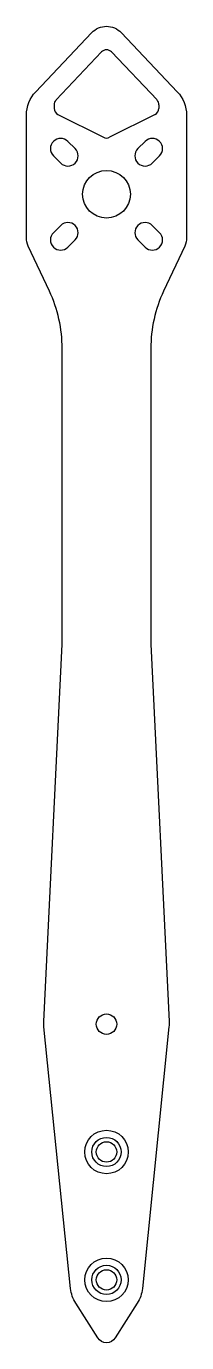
# Model space of a CAD drawing. Header units: millimetres. Extents: x 5 to 29, y 5 to 199.
import ezdxf

# ---------------------------------------------------------------- set-up
doc = ezdxf.new("R2010")
doc.units = ezdxf.units.MM
doc.layers.add('CUT', color=7, linetype='Continuous')
doc.layers.add('POCKET', color=7, linetype='Continuous')

msp = doc.modelspace()

# ---------------------------------------------------------------- linework, layer by layer
at = {"layer": 'CUT'}
for p, q in [((16.02, 194.93), (9.35, 187.86)), ((17.48, 194.93), (24.16, 187.86)), ((9.07, 187.17), (9.07, 186.62)), ((24.43, 187.17), (24.43, 186.62)), ((9.62, 185.73), (16.3, 182.37)), ((23.88, 185.73), (17.2, 182.37)), ((12.15, 180.71), (11.09, 181.77)), ((21.35, 180.71), (22.41, 181.77)), ((10.03, 178.58), (8.97, 179.64)), ((23.47, 178.58), (24.53, 179.64)), ((10.03, 169.39), (8.97, 168.33)), ((23.47, 169.39), (24.53, 168.33)), ((12.15, 167.27), (11.09, 166.21)), ((21.35, 167.27), (22.41, 166.21))]:
    msp.add_line(p, q, dxfattribs=at)
msp.add_lwpolyline([(18.93, 197.76), (27.14, 189.07, -0.19144), (28.5, 185.64), (28.5, 167.63, -0.109594), (28.22, 166.36), (25.13, 159.74, 0.109594), (23.25, 151.28), (23.25, 108.05, 0.012084), (23.26, 107.8), (25.94, 52.25, -0.037331), (25.92, 51.5), (22.02, 12.98, -0.117034), (21.27, 10.8), (18.02, 5.69, -0.548808), (15.49, 5.69), (12.23, 10.8, -0.117034), (11.48, 12.98), (7.58, 51.5, -0.037331), (7.56, 52.25), (10.24, 107.8, 0.012084), (10.25, 108.05), (10.25, 151.28, 0.109594), (8.37, 159.74), (5.28, 166.36, -0.109594), (5, 167.63), (5, 185.64, -0.19144), (6.36, 189.07), (14.57, 197.76, -0.431181)], format="xyb", close=True, dxfattribs=at)
for centre, radius in [((16.75, 173.99), 3.5), ((16.75, 51.87), 1.5), ((16.75, 33.06), 1.5), ((16.75, 14.24), 1.5)]:
    msp.add_circle(centre, radius, dxfattribs=at)
for centre, radius, start, end in [((16.75, 194.24), 1, 43.3504, 136.6496), ((10.07, 187.17), 1, 136.6496, 180), ((10.07, 186.62), 1, 180, 243.2647), ((23.43, 186.62), 1, 296.7353, 360), ((23.43, 187.17), 1, 360, 43.3504), ((10.03, 180.71), 1.5, 45, 225), ((16.75, 183.26), 1, 243.2647, 296.7353), ((23.47, 180.71), 1.5, 315, 135), ((11.09, 179.64), 1.5, 225, 45), ((22.41, 179.64), 1.5, 135, 315), ((11.09, 168.33), 1.5, 315, 135), ((22.41, 168.33), 1.5, 45, 225), ((10.03, 167.27), 1.5, 135, 315), ((23.47, 167.27), 1.5, 225, 45)]:
    msp.add_arc(centre, radius, start, end, dxfattribs=at)
at = {"layer": 'POCKET'}
for centre, radius in [((16.75, 33.06), 3.2), ((16.75, 33.06), 2.15), ((16.75, 14.24), 3.2), ((16.75, 14.24), 2.15)]:
    msp.add_circle(centre, radius, dxfattribs=at)

doc.saveas('drawing.dxf')
